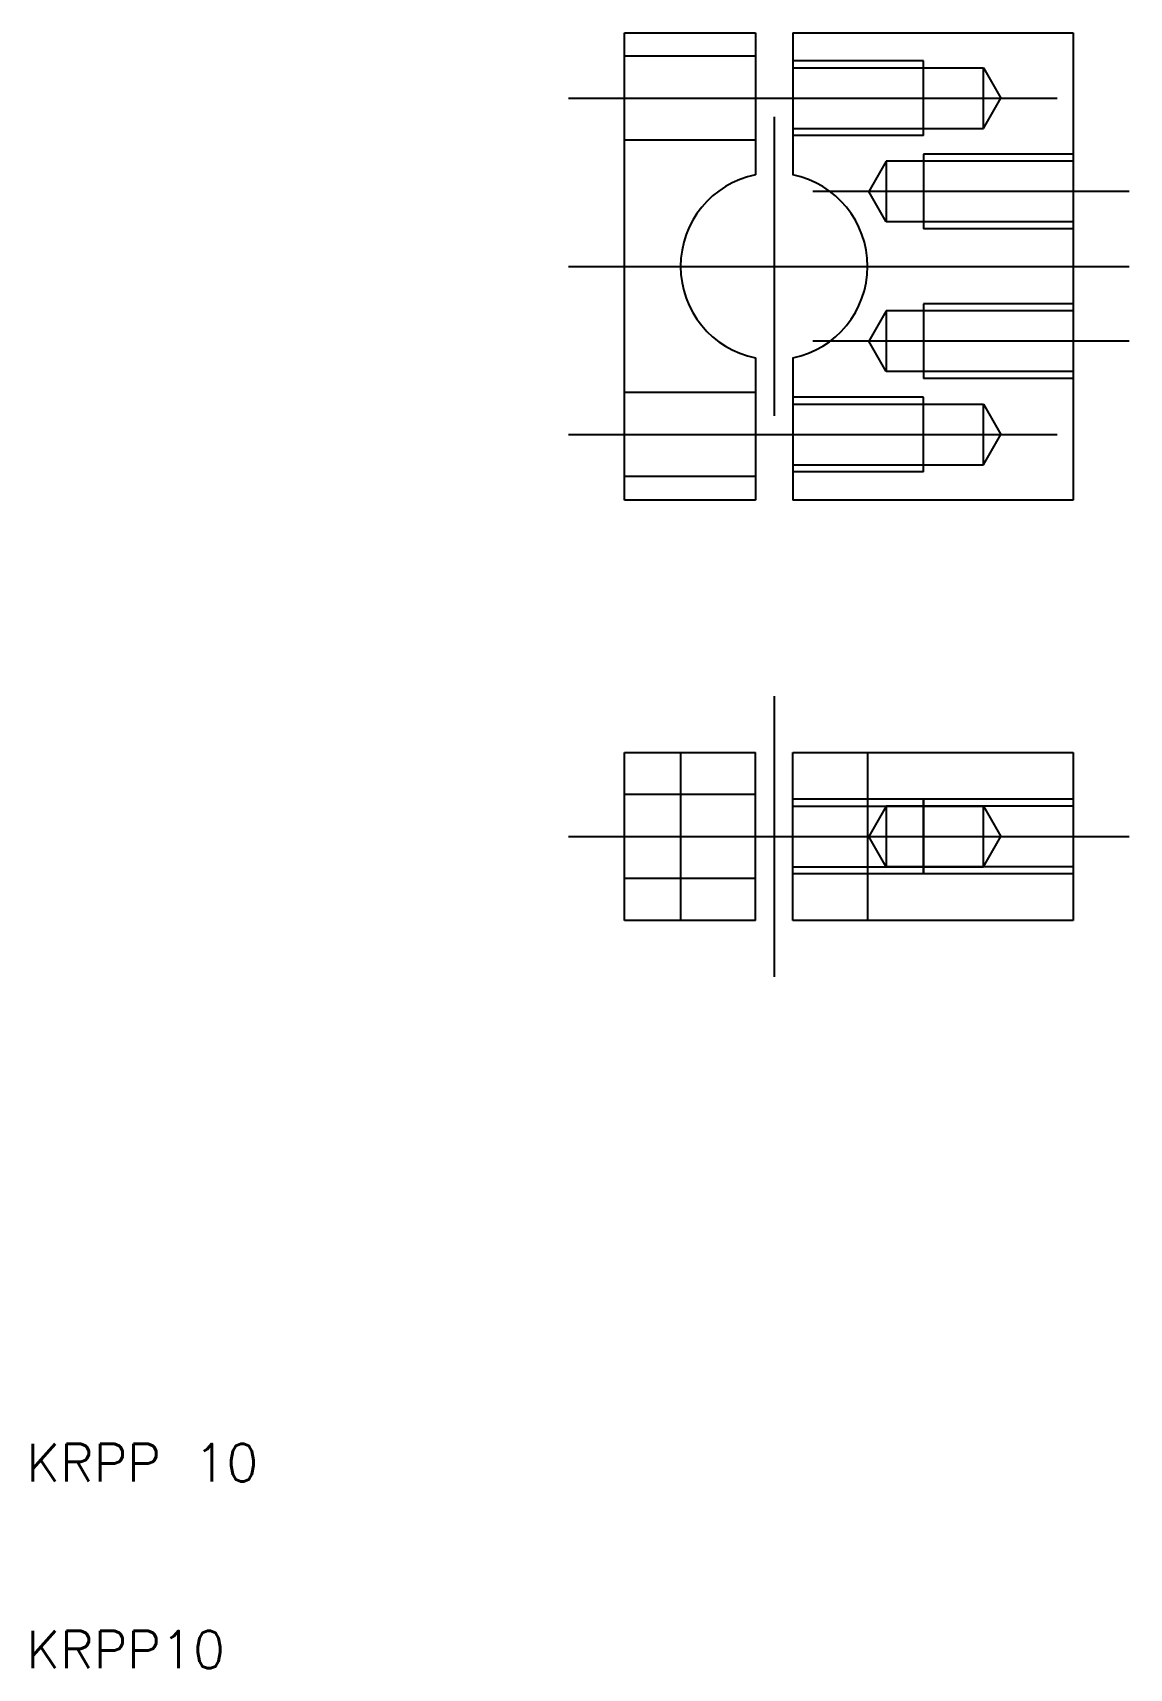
# Model space of a CAD drawing. Extents: x 10.3 to 69, y 10 to 97.5.
import ezdxf

# ---------------------------------------------------------------- set-up
doc = ezdxf.new("R2010")
doc.units = 0
doc.linetypes.add('CENTER', pattern=[50.8, 31.75, -6.35, 6.35, -6.35])
doc.linetypes.add('DASHED', pattern=[19.05, 12.7, -6.35])
doc.layers.get('0').update_dxf_attribs({"linetype": 'CONTINUOUS'})
doc.layers.add('CENTER', color=1, linetype='CENTER')
doc.styles.get("Standard").update_dxf_attribs({"font": 'txt.shx'})

msp = doc.modelspace()

# ---------------------------------------------------------------- linework, layer by layer
for p, q in [((42, 97.5), (49, 97.5)), ((42, 72.5), (42, 97.5)), ((49, 97.5), (49, 89.899)), ((51, 97.5), (51, 89.899)), ((51, 97.5), (66, 97.5)), ((51, 97.5), (66, 97.5)), ((66, 97.5), (66, 72.5)), ((49, 80.101), (49, 72.5)), ((51, 80.101), (51, 72.5)), ((49, 72.5), (42, 72.5)), ((66, 72.5), (51, 72.5)), ((42, 59), (49, 59)), ((42, 50), (42, 59)), ((49, 50), (49, 59)), ((51, 59), (66, 59)), ((51, 50), (51, 59)), ((66, 59), (66, 50)), ((49, 50), (42, 50)), ((66, 50), (51, 50))]:
    msp.add_line(p, q)
at = {"color": 3, "linetype": 'DASHED'}
for p, q in [((49, 96.25), (42, 96.25)), ((58, 96), (51, 96)), ((51, 95.621), (61.2, 95.621)), ((58, 92), (58, 96)), ((61.2, 95.621), (62.136, 94)), ((61.2, 92.379), (61.2, 95.621)), ((61.2, 92.379), (62.136, 94)), ((51, 92.379), (61.2, 92.379)), ((58, 92), (51, 92)), ((49, 91.75), (42, 91.75)), ((66, 91), (58, 91)), ((58, 91), (58, 87)), ((56, 90.621), (55.064, 89)), ((56, 90.621), (56, 87.379)), ((66, 90.621), (56, 90.621)), ((56, 87.379), (55.064, 89)), ((66, 87.379), (56, 87.379)), ((66, 87), (58, 87)), ((56, 82.621), (55.064, 81)), ((56, 82.621), (56, 79.379)), ((66, 82.621), (56, 82.621)), ((66, 83), (58, 83)), ((58, 83), (58, 79)), ((56, 79.379), (55.064, 81)), ((66, 79.379), (56, 79.379)), ((66, 79), (58, 79)), ((49, 78.25), (42, 78.25)), ((58, 78), (51, 78)), ((58, 74), (58, 78)), ((51, 77.621), (61.2, 77.621)), ((61.2, 77.621), (62.136, 76)), ((61.2, 74.379), (61.2, 77.621)), ((61.2, 74.379), (62.136, 76)), ((51, 74.379), (61.2, 74.379)), ((49, 73.75), (42, 73.75)), ((58, 74), (51, 74)), ((45, 59), (45, 50)), ((55, 59), (55, 50)), ((49, 56.75), (42, 56.75)), ((58, 56.5), (51, 56.5)), ((51, 56.121), (61.2, 56.121)), ((56, 56.121), (55.064, 54.5)), ((66, 56.121), (56, 56.121)), ((56, 56.121), (56, 52.879)), ((58, 52.5), (58, 56.5)), ((58, 56.5), (58, 52.5)), ((66, 56.5), (58, 56.5)), ((61.2, 56.121), (62.136, 54.5)), ((61.2, 52.879), (61.2, 56.121)), ((56, 52.879), (55.064, 54.5)), ((61.2, 52.879), (62.136, 54.5)), ((51, 52.879), (61.2, 52.879)), ((66, 52.879), (56, 52.879)), ((66, 52.5), (58, 52.5)), ((49, 52.25), (42, 52.25)), ((58, 52.5), (51, 52.5))]:
    msp.add_line(p, q, dxfattribs=at)
for start, end in [(101.53696, 258.46304), (281.53696, 78.46304)]:
    msp.add_arc((50, 85), 5, start, end)
at = {"layer": 'CENTER'}
for p, q in [((39, 94), (65.136, 94)), ((50, 93), (50, 77)), ((69, 89), (52.064, 89)), ((39, 85), (69, 85)), ((69, 81), (52.064, 81)), ((39, 76), (65.136, 76)), ((50, 62), (50, 47)), ((39, 54.5), (69, 54.5))]:
    msp.add_line(p, q, dxfattribs=at)

# ---------------------------------------------------------------- texts
for s, p in [('KRPP 10', (10, 20)), ('KRPP10', (10, 10))]:
    msp.add_text(s, height=2).set_placement(p)

doc.saveas('drawing.dxf')
